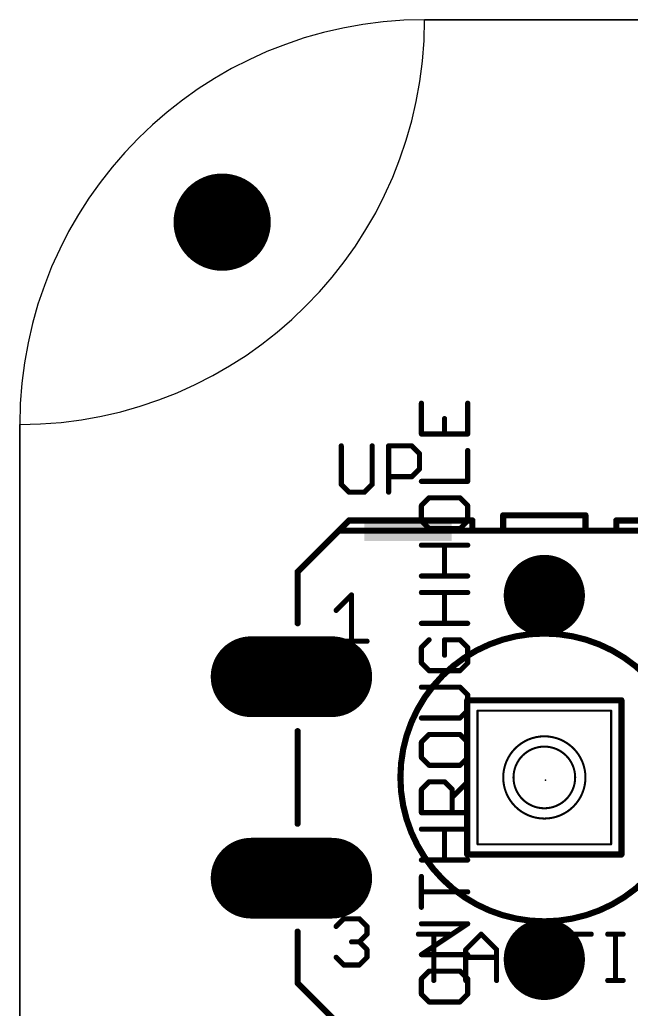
# Model space of a CAD drawing. Extents: x -2 to 110, y -6 to 68.
# Drawn here: x 0 to 15.11, y 43.05 to 67.5 of the extents above; entities that cross this region are included whole.
import ezdxf

# ---------------------------------------------------------------- set-up
doc = ezdxf.new("R2010")
doc.units = 0
for name, color, linetype in [('1', 22, 'CONTINUOUS'), ('16', 175, 'CONTINUOUS'), ('17', 82, 'CONTINUOUS'), ('20', 190, 'CONTINUOUS'), ('21', 253, 'CONTINUOUS'), ('23', 7, 'CONTINUOUS'), ('25', 253, 'CONTINUOUS'), ('27', 253, 'CONTINUOUS'), ('29', 253, 'CONTINUOUS'), ('30', 253, 'CONTINUOUS'), ('44', 253, 'CONTINUOUS')]:
    doc.layers.add(name, color=color, linetype=linetype)

# ---------------------------------------------------------------- blocks, each defined once
blk = doc.blocks.new('RECT')
blk.add_solid([(-0.5, -0.5), (0.5, -0.5), (-0.5, 0.5), (0.5, 0.5)])
blk = doc.blocks.new('LONGP100')
at = {"const_width": 1}
blk.add_lwpolyline([(-0.5, 0), (0.5, 0)], dxfattribs=at)
at = {"const_width": 0.5}
for points in [[(-0.5, 0.25, 1), (-0.5, -0.25)], [(0.5, -0.25, 1), (0.5, 0.25)]]:
    blk.add_lwpolyline(points, format="xyb", dxfattribs=at)

msp = doc.modelspace()

# ---------------------------------------------------------------- linework, layer by layer
at = {"layer": '1'}
for p, q in [((100.5, 67.5), (10, 67.5)), ((0, 57.5), (0, 10))]:
    msp.add_line(p, q, dxfattribs=at)
msp.add_arc((0, 67.5), 10, 270, 0, dxfattribs=at)
at = {"layer": '16'}
for p, q in [((100.5, 67.5), (10, 67.5)), ((0, 57.5), (0, 10))]:
    msp.add_line(p, q, dxfattribs=at)
msp.add_arc((0, 67.5), 10, 270, 0, dxfattribs=at)
at = {"layer": '20'}
for p, q in [((10, 67.5), (100.5, 67.5)), ((0, 10), (0, 57.5))]:
    msp.add_line(p, q, dxfattribs=at)
for centre, radius in [((5, 62.5), 1.1), ((12.96, 53.2758), 0.9017), ((12.96, 44.2842), 0.9017)]:
    msp.add_circle(centre, radius, dxfattribs=at)
msp.add_arc((10, 57.5), 10, 90, 180, dxfattribs=at)
at = {"layer": '21'}
for points, const_width in [([(11.944, 54.876), (11.944, 55.257)], 0.1524), ([(11.944, 55.257), (13.976, 55.257)], 0.1524), ([(13.976, 55.257), (13.976, 54.876)], 0.1524), ([(7.88, 54.876), (8.134, 55.13)], 0.1524), ([(11.182, 55.13), (8.134, 55.13)], 0.1524), ([(11.182, 55.13), (11.182, 54.876)], 0.1524), ([(17.786, 55.13), (14.738, 55.13)], 0.1524), ([(14.738, 55.13), (14.738, 54.876)], 0.1524), ([(7.88, 54.876), (6.864, 53.86)], 0.1524), ([(7.88, 54.876), (11.182, 54.876)], 0.1524), ([(11.182, 54.876), (11.944, 54.876)], 0.1524), ([(11.944, 54.876), (13.976, 54.876)], 0.1524), ([(14.738, 54.876), (13.976, 54.876)], 0.1524), ([(18.04, 54.876), (14.738, 54.876)], 0.1524), ([(6.864, 53.86), (6.864, 52.59)], 0.1524), ([(7.8165, 52.9081), (8.1978, 53.2895)], 0.127), ([(8.1978, 53.2895), (8.1978, 52.1455)], 0.127), ([(7.8165, 52.1455), (8.5792, 52.1455)], 0.127), ([(11.055, 50.685), (14.865, 50.685)], 0.1524), ([(11.055, 50.685), (11.055, 46.875)], 0.1524), ([(14.865, 46.875), (14.865, 50.685)], 0.1524), ([(11.309, 50.431), (14.611, 50.431)], 0.0508), ([(11.309, 50.431), (11.309, 47.129)], 0.0508), ([(14.611, 47.129), (14.611, 50.431)], 0.0508), ([(6.864, 49.923), (6.864, 47.637)], 0.1524), ([(14.865, 46.875), (11.055, 46.875)], 0.1524), ([(14.611, 47.129), (11.309, 47.129)], 0.0508), ([(7.8165, 45.0978), (8.0072, 45.2885)], 0.127), ([(8.0072, 45.2885), (8.3885, 45.2885)], 0.127), ([(8.3885, 45.2885), (8.5792, 45.0978)], 0.127), ([(6.864, 44.97), (6.864, 43.7)], 0.1524), ([(8.5792, 45.0978), (8.5792, 44.9072)], 0.127), ([(8.3885, 44.7165), (8.1978, 44.7165)], 0.127), ([(8.5792, 44.9072), (8.3885, 44.7165)], 0.127), ([(8.3885, 44.7165), (8.5792, 44.5258)], 0.127), ([(8.5792, 44.5258), (8.5792, 44.3352)], 0.127), ([(8.0072, 44.1445), (7.8165, 44.3352)], 0.127), ([(8.5792, 44.3352), (8.3885, 44.1445)], 0.127), ([(8.3885, 44.1445), (8.0072, 44.1445)], 0.127), ([(6.864, 43.7), (7.88, 42.684)], 0.1524)]:
    msp.add_lwpolyline(points, dxfattribs=dict(at, const_width=const_width))
for points, const_width in [([(11.9821, 55.257, 1), (11.9059, 55.257)], 0.0762), ([(11.944, 55.2951, 1), (11.944, 55.2189)], 0.0762), ([(14.0141, 55.257, 1), (13.9379, 55.257)], 0.0762), ([(13.976, 55.2189, 1), (13.976, 55.2951)], 0.0762), ([(8.134, 55.1681, 1), (8.134, 55.0919)], 0.0762), ([(8.1609, 55.1031, 1), (8.1071, 55.1569)], 0.0762), ([(11.2201, 55.13, 1), (11.1439, 55.13)], 0.0762), ([(11.182, 55.0919, 1), (11.182, 55.1681)], 0.0762), ([(14.738, 55.1681, 1), (14.738, 55.0919)], 0.0762), ([(14.7761, 55.13, 1), (14.6999, 55.13)], 0.0762), ([(7.88, 54.9141, 1), (7.88, 54.8379)], 0.0762), ([(7.8531, 54.9029, 1), (7.9069, 54.8491)], 0.0762), ([(7.9069, 54.8491, 1), (7.8531, 54.9029)], 0.0762), ([(11.182, 54.9141, 1), (11.182, 54.8379)], 0.0762), ([(11.1439, 54.876, 1), (11.2201, 54.876)], 0.0762), ([(11.182, 54.8379, 1), (11.182, 54.9141)], 0.0762), ([(11.944, 54.9141, 1), (11.944, 54.8379)], 0.0762), ([(11.9059, 54.876, 1), (11.9821, 54.876)], 0.0762), ([(11.944, 54.8379, 1), (11.944, 54.9141)], 0.0762), ([(13.976, 54.9141, 1), (13.976, 54.8379)], 0.0762), ([(13.9379, 54.876, 1), (14.0141, 54.876)], 0.0762), ([(13.976, 54.8379, 1), (13.976, 54.9141)], 0.0762), ([(14.738, 54.9141, 1), (14.738, 54.8379)], 0.0762), ([(14.6999, 54.876, 1), (14.7761, 54.876)], 0.0762), ([(14.738, 54.8379, 1), (14.738, 54.9141)], 0.0762), ([(6.9021, 53.86, 1), (6.8259, 53.86)], 0.0762), ([(6.8371, 53.8869, 1), (6.8909, 53.8331)], 0.0762), ([(8.2296, 53.2895, 1), (8.1661, 53.2895)], 0.0635), ([(8.2203, 53.267, 1), (8.1754, 53.3119)], 0.0635), ([(7.794, 52.9306, 1), (7.839, 52.8857)], 0.0635), ([(6.8259, 52.59, 1), (6.9021, 52.59)], 0.0762), ([(12.96, 45.224, 1), (12.96, 52.336, 1), (12.96, 45.224)], 0.1524), ([(7.8165, 52.1773, 1), (7.8165, 52.1138)], 0.0635), ([(8.1661, 52.1455, 1), (8.2296, 52.1455)], 0.0635), ([(8.5792, 52.1138, 1), (8.5792, 52.1773)], 0.0635), ([(11.055, 50.7231, 1), (11.055, 50.6469)], 0.0762), ([(11.0931, 50.685, 1), (11.0169, 50.685)], 0.0762), ([(14.9031, 50.685, 1), (14.8269, 50.685)], 0.0762), ([(14.865, 50.6469, 1), (14.865, 50.7231)], 0.0762), ([(11.309, 50.4437, 1), (11.309, 50.4183)], 0.0254), ([(11.3217, 50.431, 1), (11.2963, 50.431)], 0.0254), ([(14.6237, 50.431, 1), (14.5983, 50.431)], 0.0254), ([(14.611, 50.4183, 1), (14.611, 50.4437)], 0.0254), ([(6.9021, 49.923, 1), (6.8259, 49.923)], 0.0762), ([(12.96, 47.764, 1), (12.96, 49.796, 1), (12.96, 47.764)], 0.0508), ([(12.96, 48.018, 1), (12.96, 49.542, 1), (12.96, 48.018)], 0.0508), ([(6.8259, 47.637, 1), (6.9021, 47.637)], 0.0762), ([(11.055, 46.9131, 1), (11.055, 46.8369)], 0.0762), ([(11.309, 47.1417, 1), (11.309, 47.1163)], 0.0254), ([(11.2963, 47.129, 1), (11.3217, 47.129)], 0.0254), ([(14.5983, 47.129, 1), (14.6237, 47.129)], 0.0254), ([(14.611, 47.1163, 1), (14.611, 47.1417)], 0.0254), ([(14.865, 46.8369, 1), (14.865, 46.9131)], 0.0762), ([(11.0169, 46.875, 1), (11.0931, 46.875)], 0.0762), ([(14.8269, 46.875, 1), (14.9031, 46.875)], 0.0762), ([(8.0072, 45.3202, 1), (8.0072, 45.2567)], 0.0635), ([(8.0296, 45.266, 1), (7.9847, 45.3109)], 0.0635), ([(8.4109, 45.3109, 1), (8.366, 45.266)], 0.0635), ([(8.3885, 45.2567, 1), (8.3885, 45.3202)], 0.0635), ([(6.9021, 44.97, 1), (6.8259, 44.97)], 0.0762), ([(7.794, 45.1203, 1), (7.839, 45.0754)], 0.0635), ([(8.6109, 45.0978, 1), (8.5474, 45.0978)], 0.0635), ([(8.5567, 45.0754, 1), (8.6016, 45.1203)], 0.0635), ([(8.1978, 44.7482, 1), (8.1978, 44.6847)], 0.0635), ([(8.4109, 44.7389, 1), (8.366, 44.694)], 0.0635), ([(8.366, 44.7389, 1), (8.4109, 44.694)], 0.0635), ([(8.3885, 44.6847, 1), (8.3885, 44.7482)], 0.0635), ([(8.5474, 44.9072, 1), (8.6109, 44.9072)], 0.0635), ([(8.6016, 44.8847, 1), (8.5567, 44.9296)], 0.0635), ([(8.6109, 44.5258, 1), (8.5474, 44.5258)], 0.0635), ([(8.5567, 44.5034, 1), (8.6016, 44.5483)], 0.0635), ([(7.839, 44.3576, 1), (7.794, 44.3127)], 0.0635), ([(8.5474, 44.3352, 1), (8.6109, 44.3352)], 0.0635), ([(8.6016, 44.3127, 1), (8.5567, 44.3576)], 0.0635), ([(8.0072, 44.1763, 1), (8.0072, 44.1127)], 0.0635), ([(7.9847, 44.122, 1), (8.0296, 44.167)], 0.0635), ([(8.366, 44.167, 1), (8.4109, 44.122)], 0.0635), ([(8.3885, 44.1127, 1), (8.3885, 44.1763)], 0.0635), ([(6.8909, 43.7269, 1), (6.8371, 43.6731)], 0.0762), ([(6.8259, 43.7, 1), (6.9021, 43.7)], 0.0762)]:
    msp.add_lwpolyline(points, format="xyb", dxfattribs=dict(at, const_width=const_width))
at = {"layer": '23'}
msp.add_point((12.99, 48.71), dxfattribs=at)
at = {"layer": '25', "const_width": 0.127}
for points in [[(7.9435, 56.9725), (7.9435, 56.0192)], [(8.7062, 56.0192), (8.7062, 56.9725)], [(9.1129, 55.8285), (9.1129, 56.9725)], [(9.1129, 56.9725), (9.6849, 56.9725)], [(9.6849, 56.9725), (9.8755, 56.7818)], [(9.8755, 56.7818), (9.8755, 56.4005)], [(9.6849, 56.2098), (9.1129, 56.2098)], [(9.8755, 56.4005), (9.6849, 56.2098)], [(7.9435, 56.0192), (8.1342, 55.8285)], [(8.5155, 55.8285), (8.7062, 56.0192)], [(8.1342, 55.8285), (8.5155, 55.8285)]]:
    msp.add_lwpolyline(points, dxfattribs=at)
at = {"layer": '25', "const_width": 0.0635}
for points in [[(7.9752, 56.9725, 1), (7.9118, 56.9725)], [(8.7379, 56.9725, 1), (8.6744, 56.9725)], [(9.1446, 56.9725, 1), (9.0811, 56.9725)], [(9.1129, 57.0042, 1), (9.1129, 56.9407)], [(9.7073, 56.9949, 1), (9.6624, 56.95)], [(9.6849, 56.9407, 1), (9.6849, 57.0042)], [(9.9073, 56.7818, 1), (9.8438, 56.7818)], [(9.8531, 56.7594, 1), (9.898, 56.8043)], [(9.1129, 56.2416, 1), (9.1129, 56.1781)], [(9.6624, 56.2323, 1), (9.7073, 56.1874)], [(9.6849, 56.1781, 1), (9.6849, 56.2416)], [(9.8438, 56.4005, 1), (9.9073, 56.4005)], [(9.898, 56.378, 1), (9.8531, 56.4229)], [(7.966, 56.0416, 1), (7.921, 55.9967)], [(7.9118, 56.0192, 1), (7.9752, 56.0192)], [(8.6744, 56.0192, 1), (8.7379, 56.0192)], [(8.7286, 55.9967, 1), (8.6837, 56.0416)], [(8.1342, 55.8603, 1), (8.1342, 55.7968)], [(8.1117, 55.806, 1), (8.1566, 55.851)], [(8.493, 55.851, 1), (8.5379, 55.806)], [(8.5155, 55.7968, 1), (8.5155, 55.8603)], [(9.0811, 55.8285, 1), (9.1446, 55.8285)]]:
    msp.add_lwpolyline(points, format="xyb", dxfattribs=at)
at = {"layer": '27', "const_width": 0.127}
for points in [[(9.9225, 58.0275), (9.9225, 57.2648)], [(11.0665, 57.2648), (11.0665, 58.0275)], [(10.4945, 57.2648), (10.4945, 57.6462)], [(9.9225, 57.2648), (11.0665, 57.2648)], [(11.0665, 56.0954), (11.0665, 56.8581)], [(9.9225, 56.0954), (11.0665, 56.0954)], [(10.1132, 55.6887), (9.9225, 55.498)], [(10.8758, 55.6887), (10.1132, 55.6887)], [(11.0665, 55.498), (10.8758, 55.6887)], [(9.9225, 55.498), (9.9225, 55.1167)], [(11.0665, 55.1167), (11.0665, 55.498)], [(9.9225, 55.1167), (10.1132, 54.926)], [(10.8758, 54.926), (11.0665, 55.1167)], [(10.1132, 54.926), (10.8758, 54.926)], [(9.9225, 54.5193), (11.0665, 54.5193)], [(10.4945, 53.7566), (10.4945, 54.5193)], [(11.0665, 53.7566), (9.9225, 53.7566)], [(9.9225, 53.3499), (11.0665, 53.3499)], [(10.4945, 52.5872), (10.4945, 53.3499)], [(11.0665, 52.5872), (9.9225, 52.5872)], [(10.1132, 52.1805), (9.9225, 51.9898)], [(10.8758, 52.1805), (10.4945, 52.1805)], [(10.4945, 52.1805), (10.4945, 51.7992)], [(11.0665, 51.9898), (10.8758, 52.1805)], [(9.9225, 51.9898), (9.9225, 51.6085)], [(11.0665, 51.6085), (11.0665, 51.9898)], [(9.9225, 51.6085), (10.1132, 51.4178)], [(10.8758, 51.4178), (11.0665, 51.6085)], [(10.1132, 51.4178), (10.8758, 51.4178)], [(10.8758, 51.0111), (9.9225, 51.0111)], [(11.0665, 50.8204), (10.8758, 51.0111)], [(11.0665, 50.4391), (11.0665, 50.8204)], [(10.8758, 50.2484), (11.0665, 50.4391)], [(9.9225, 50.2484), (10.8758, 50.2484)], [(10.1132, 49.8417), (9.9225, 49.651)], [(10.8758, 49.8417), (10.1132, 49.8417)], [(11.0665, 49.651), (10.8758, 49.8417)], [(9.9225, 49.651), (9.9225, 49.2697)], [(11.0665, 49.2697), (11.0665, 49.651)], [(9.9225, 49.2697), (10.1132, 49.0791)], [(10.1132, 49.0791), (10.8758, 49.0791)], [(10.8758, 49.0791), (11.0665, 49.2697)], [(9.9225, 48.4816), (10.1132, 48.6723)], [(10.1132, 48.6723), (10.4945, 48.6723)], [(10.4945, 48.6723), (10.6852, 48.4816)], [(10.6852, 48.291), (11.0665, 48.6723)], [(9.9225, 47.9097), (9.9225, 48.4816)], [(10.6852, 48.4816), (10.6852, 47.9097)], [(11.0665, 47.9097), (9.9225, 47.9097)], [(9.9225, 47.5029), (11.0665, 47.5029)], [(10.4945, 46.7403), (10.4945, 47.5029)], [(11.0665, 46.7403), (9.9225, 46.7403)], [(9.9225, 45.5709), (9.9225, 46.3335)], [(11.0665, 45.9522), (9.9225, 45.9522)], [(9.9225, 44.4015), (11.0665, 45.1641)], [(11.0665, 45.1641), (9.9225, 45.1641)], [(9.8485, 44.9075), (10.6112, 44.9075)], [(10.2298, 43.7635), (10.2298, 44.9075)], [(11.0179, 44.5262), (11.3992, 44.9075)], [(11.3992, 44.9075), (11.7805, 44.5262)], [(12.378, 44.9075), (12.1873, 44.7168)], [(12.1873, 44.7168), (12.1873, 43.9542)], [(12.7593, 44.9075), (12.378, 44.9075)], [(12.9499, 44.7168), (12.7593, 44.9075)], [(13.3567, 44.9075), (14.1193, 44.9075)], [(13.738, 43.7635), (13.738, 44.9075)], [(14.5261, 44.9075), (14.9074, 44.9075)], [(14.7168, 43.7635), (14.7168, 44.9075)], [(11.0179, 43.7635), (11.0179, 44.5262)], [(11.7805, 44.5262), (11.7805, 43.7635)], [(11.0665, 44.4015), (9.9225, 44.4015)], [(11.0179, 44.3355), (11.7805, 44.3355)], [(10.1132, 43.9947), (9.9225, 43.8041)], [(10.8758, 43.9947), (10.1132, 43.9947)], [(11.0665, 43.8041), (10.8758, 43.9947)], [(12.1873, 43.9542), (12.378, 43.7635)], [(12.7593, 43.7635), (12.9499, 43.9542)], [(9.9225, 43.8041), (9.9225, 43.4227)], [(11.0665, 43.4227), (11.0665, 43.8041)], [(12.378, 43.7635), (12.7593, 43.7635)], [(14.5261, 43.7635), (14.9074, 43.7635)], [(9.9225, 43.4227), (10.1132, 43.2321)], [(10.1132, 43.2321), (10.8758, 43.2321)], [(10.8758, 43.2321), (11.0665, 43.4227)]]:
    msp.add_lwpolyline(points, dxfattribs=at)
at = {"layer": '27', "const_width": 0.0635}
for points in [[(9.9543, 58.0275, 1), (9.8908, 58.0275)], [(11.0983, 58.0275, 1), (11.0348, 58.0275)], [(10.5263, 57.6462, 1), (10.4628, 57.6462)], [(9.9225, 57.2966, 1), (9.9225, 57.2331)], [(9.8908, 57.2648, 1), (9.9543, 57.2648)], [(10.4628, 57.2648, 1), (10.5263, 57.2648)], [(11.0348, 57.2648, 1), (11.0983, 57.2648)], [(11.0665, 57.2331, 1), (11.0665, 57.2966)], [(11.0983, 56.8581, 1), (11.0348, 56.8581)], [(9.9225, 56.1272, 1), (9.9225, 56.0637)], [(11.0348, 56.0954, 1), (11.0983, 56.0954)], [(11.0665, 56.0637, 1), (11.0665, 56.1272)], [(10.1132, 55.7204, 1), (10.1132, 55.6569)], [(10.1356, 55.6662, 1), (10.0907, 55.7111)], [(10.8983, 55.7111, 1), (10.8534, 55.6662)], [(10.8758, 55.6569, 1), (10.8758, 55.7204)], [(9.9543, 55.498, 1), (9.8908, 55.498)], [(9.9001, 55.5205, 1), (9.945, 55.4756)], [(11.0983, 55.498, 1), (11.0348, 55.498)], [(11.044, 55.4756, 1), (11.089, 55.5205)], [(9.945, 55.1391, 1), (9.9001, 55.0942)], [(9.8908, 55.1167, 1), (9.9543, 55.1167)], [(11.0348, 55.1167, 1), (11.0983, 55.1167)], [(11.089, 55.0942, 1), (11.044, 55.1391)], [(10.1132, 54.9578, 1), (10.1132, 54.8943)], [(10.0907, 54.9036, 1), (10.1356, 54.9485)], [(10.8534, 54.9485, 1), (10.8983, 54.9036)], [(10.8758, 54.8943, 1), (10.8758, 54.9578)], [(9.9225, 54.551, 1), (9.9225, 54.4875)], [(10.5263, 54.5193, 1), (10.4628, 54.5193)], [(11.0665, 54.4875, 1), (11.0665, 54.551)], [(9.9225, 53.7884, 1), (9.9225, 53.7249)], [(10.4628, 53.7566, 1), (10.5263, 53.7566)], [(11.0665, 53.7249, 1), (11.0665, 53.7884)], [(9.9225, 53.3816, 1), (9.9225, 53.3181)], [(10.5263, 53.3499, 1), (10.4628, 53.3499)], [(11.0665, 53.3181, 1), (11.0665, 53.3816)], [(9.9225, 52.619, 1), (9.9225, 52.5555)], [(10.4628, 52.5872, 1), (10.5263, 52.5872)], [(11.0665, 52.5555, 1), (11.0665, 52.619)], [(10.1356, 52.158, 1), (10.0907, 52.2029)], [(10.4945, 52.2122, 1), (10.4945, 52.1487)], [(10.5263, 52.1805, 1), (10.4628, 52.1805)], [(10.8983, 52.2029, 1), (10.8534, 52.158)], [(10.8758, 52.1487, 1), (10.8758, 52.2122)], [(9.9543, 51.9898, 1), (9.8908, 51.9898)], [(9.9001, 52.0123, 1), (9.945, 51.9674)], [(10.4628, 51.7992, 1), (10.5263, 51.7992)], [(11.0983, 51.9898, 1), (11.0348, 51.9898)], [(11.044, 51.9674, 1), (11.089, 52.0123)], [(9.945, 51.631, 1), (9.9001, 51.5861)], [(9.8908, 51.6085, 1), (9.9543, 51.6085)], [(11.0348, 51.6085, 1), (11.0983, 51.6085)], [(11.089, 51.5861, 1), (11.044, 51.631)], [(10.1132, 51.4496, 1), (10.1132, 51.3861)], [(10.0907, 51.3954, 1), (10.1356, 51.4403)], [(10.8534, 51.4403, 1), (10.8983, 51.3954)], [(10.8758, 51.3861, 1), (10.8758, 51.4496)], [(9.9225, 51.0428, 1), (9.9225, 50.9793)], [(10.8983, 51.0335, 1), (10.8534, 50.9886)], [(10.8758, 50.9793, 1), (10.8758, 51.0428)], [(11.0983, 50.8204, 1), (11.0348, 50.8204)], [(11.044, 50.798, 1), (11.089, 50.8429)], [(11.0348, 50.4391, 1), (11.0983, 50.4391)], [(11.089, 50.4167, 1), (11.044, 50.4616)], [(9.9225, 50.2802, 1), (9.9225, 50.2167)], [(10.8534, 50.2709, 1), (10.8983, 50.226)], [(10.8758, 50.2167, 1), (10.8758, 50.2802)], [(10.1132, 49.8735, 1), (10.1132, 49.81)], [(10.1356, 49.8192, 1), (10.0907, 49.8642)], [(10.8983, 49.8642, 1), (10.8534, 49.8192)], [(10.8758, 49.81, 1), (10.8758, 49.8735)], [(9.9543, 49.651, 1), (9.8908, 49.651)], [(9.9001, 49.6735, 1), (9.945, 49.6286)], [(11.0983, 49.651, 1), (11.0348, 49.651)], [(11.044, 49.6286, 1), (11.089, 49.6735)], [(9.945, 49.2922, 1), (9.9001, 49.2473)], [(9.8908, 49.2697, 1), (9.9543, 49.2697)], [(10.1132, 49.1108, 1), (10.1132, 49.0473)], [(10.8758, 49.0473, 1), (10.8758, 49.1108)], [(11.0348, 49.2697, 1), (11.0983, 49.2697)], [(11.089, 49.2473, 1), (11.044, 49.2922)], [(10.0907, 49.0566, 1), (10.1356, 49.1015)], [(10.8534, 49.1015, 1), (10.8983, 49.0566)], [(10.1132, 48.7041, 1), (10.1132, 48.6406)], [(10.1356, 48.6499, 1), (10.0907, 48.6948)], [(10.517, 48.6948, 1), (10.4721, 48.6499)], [(10.4945, 48.6406, 1), (10.4945, 48.7041)], [(11.089, 48.6499, 1), (11.044, 48.6948)], [(9.9543, 48.4816, 1), (9.8908, 48.4816)], [(9.9001, 48.5041, 1), (9.945, 48.4592)], [(10.7169, 48.4816, 1), (10.6534, 48.4816)], [(10.6627, 48.4592, 1), (10.7076, 48.5041)], [(10.6627, 48.3134, 1), (10.7076, 48.2685)], [(9.9225, 47.9414, 1), (9.9225, 47.8779)], [(9.8908, 47.9097, 1), (9.9543, 47.9097)], [(10.6534, 47.9097, 1), (10.7169, 47.9097)], [(11.0665, 47.8779, 1), (11.0665, 47.9414)], [(9.9225, 47.5347, 1), (9.9225, 47.4712)], [(10.5263, 47.5029, 1), (10.4628, 47.5029)], [(11.0665, 47.4712, 1), (11.0665, 47.5347)], [(9.9225, 46.772, 1), (9.9225, 46.7085)], [(10.4628, 46.7403, 1), (10.5263, 46.7403)], [(11.0665, 46.7085, 1), (11.0665, 46.772)], [(9.9543, 46.3335, 1), (9.8908, 46.3335)], [(9.9225, 45.9839, 1), (9.9225, 45.9204)], [(11.0665, 45.9204, 1), (11.0665, 45.9839)], [(9.8908, 45.5709, 1), (9.9543, 45.5709)], [(9.9225, 45.1959, 1), (9.9225, 45.1324)], [(11.0841, 45.1377, 1), (11.0489, 45.1905)], [(11.0665, 45.1324, 1), (11.0665, 45.1959)], [(9.8485, 44.9392, 1), (9.8485, 44.8757)], [(10.2616, 44.9075, 1), (10.1981, 44.9075)], [(10.6112, 44.8757, 1), (10.6112, 44.9392)], [(11.4217, 44.9299, 1), (11.3768, 44.885)], [(11.4217, 44.885, 1), (11.3768, 44.9299)], [(12.219, 44.7168, 1), (12.1555, 44.7168)], [(12.1648, 44.7393, 1), (12.2097, 44.6944)], [(12.378, 44.9392, 1), (12.378, 44.8757)], [(12.4004, 44.885, 1), (12.3555, 44.9299)], [(12.7817, 44.9299, 1), (12.7368, 44.885)], [(12.7593, 44.8757, 1), (12.7593, 44.9392)], [(12.9275, 44.6944, 1), (12.9724, 44.7393)], [(13.3567, 44.9392, 1), (13.3567, 44.8757)], [(13.7698, 44.9075, 1), (13.7063, 44.9075)], [(14.1193, 44.8757, 1), (14.1193, 44.9392)], [(14.5261, 44.9392, 1), (14.5261, 44.8757)], [(14.7485, 44.9075, 1), (14.685, 44.9075)], [(14.9074, 44.8757, 1), (14.9074, 44.9392)], [(11.0496, 44.5262, 1), (10.9861, 44.5262)], [(10.9954, 44.5486, 1), (11.0403, 44.5037)], [(11.8123, 44.5262, 1), (11.7488, 44.5262)], [(11.7581, 44.5037, 1), (11.803, 44.5486)], [(9.9225, 44.4332, 1), (9.9225, 44.3697)], [(9.9049, 44.4279, 1), (9.9401, 44.375)], [(11.0179, 44.3672, 1), (11.0179, 44.3037)], [(11.0665, 44.3697, 1), (11.0665, 44.4332)], [(11.7805, 44.3037, 1), (11.7805, 44.3672)], [(10.1132, 44.0265, 1), (10.1132, 43.963)], [(10.1356, 43.9723, 1), (10.0907, 44.0172)], [(10.8983, 44.0172, 1), (10.8534, 43.9723)], [(10.8758, 43.963, 1), (10.8758, 44.0265)], [(12.2097, 43.9766, 1), (12.1648, 43.9317)], [(12.9724, 43.9317, 1), (12.9275, 43.9766)], [(9.9543, 43.8041, 1), (9.8908, 43.8041)], [(9.9001, 43.8265, 1), (9.945, 43.7816)], [(10.1981, 43.7635, 1), (10.2616, 43.7635)], [(10.9861, 43.7635, 1), (11.0496, 43.7635)], [(11.0983, 43.8041, 1), (11.0348, 43.8041)], [(11.044, 43.7816, 1), (11.089, 43.8265)], [(11.7488, 43.7635, 1), (11.8123, 43.7635)], [(12.1555, 43.9542, 1), (12.219, 43.9542)], [(12.378, 43.7953, 1), (12.378, 43.7317)], [(12.3555, 43.741, 1), (12.4004, 43.786)], [(12.7368, 43.786, 1), (12.7817, 43.741)], [(12.7593, 43.7317, 1), (12.7593, 43.7953)], [(13.7063, 43.7635, 1), (13.7698, 43.7635)], [(14.5261, 43.7953, 1), (14.5261, 43.7317)], [(14.685, 43.7635, 1), (14.7485, 43.7635)], [(14.9074, 43.7317, 1), (14.9074, 43.7953)], [(9.945, 43.4452, 1), (9.9001, 43.4003)], [(9.8908, 43.4227, 1), (9.9543, 43.4227)], [(10.1132, 43.2638, 1), (10.1132, 43.2003)], [(10.0907, 43.2096, 1), (10.1356, 43.2545)], [(10.8534, 43.2545, 1), (10.8983, 43.2096)], [(10.8758, 43.2003, 1), (10.8758, 43.2638)], [(11.0348, 43.4227, 1), (11.0983, 43.4227)], [(11.089, 43.4003, 1), (11.044, 43.4452)]]:
    msp.add_lwpolyline(points, format="xyb", dxfattribs=at)
at = {"layer": '29'}
for points, const_width in [([(5, 61.8992, 1), (5, 63.1008, 1), (5, 61.8992)], 1.2016), ([(12.96, 52.7742, 1), (12.96, 53.7775, 1), (12.96, 52.7742)], 1.0033), ([(12.96, 43.7826, 1), (12.96, 44.7859, 1), (12.96, 43.7826)], 1.0033)]:
    msp.add_lwpolyline(points, format="xyb", dxfattribs=dict(at, const_width=const_width))
at = {"layer": '30'}
for points, const_width in [([(5, 61.8992, 1), (5, 63.1008, 1), (5, 61.8992)], 1.2016), ([(12.96, 52.7742, 1), (12.96, 53.7775, 1), (12.96, 52.7742)], 1.0033), ([(12.96, 43.7826, 1), (12.96, 44.7859, 1), (12.96, 43.7826)], 1.0033)]:
    msp.add_lwpolyline(points, format="xyb", dxfattribs=dict(at, const_width=const_width))
at = {"layer": '44'}
for centre in [(6.7116, 51.2692), (6.7116, 46.2908)]:
    msp.add_circle(centre, 0.5969, dxfattribs=at)

# ---------------------------------------------------------------- block references
at = {"layer": '17', "xscale": 1.7907, "yscale": 1.7907}
for p in [(6.7116, 51.2692), (6.7116, 51.2692), (6.7116, 46.2908), (6.7116, 46.2908)]:
    msp.add_blockref('LONGP100', p, dxfattribs=at)
at = {"layer": '21', "xscale": 2.159, "yscale": 0.508}
msp.add_blockref('RECT', (9.5945, 54.876), dxfattribs=at)
at = {"layer": '29', "xscale": 1.9939, "yscale": 1.9939}
for p in [(6.7116, 51.2692), (6.7116, 46.2908)]:
    msp.add_blockref('LONGP100', p, dxfattribs=at)
at = {"layer": '30', "xscale": 1.9939, "yscale": 1.9939}
for p in [(6.7116, 51.2692), (6.7116, 46.2908)]:
    msp.add_blockref('LONGP100', p, dxfattribs=at)

doc.saveas('drawing.dxf')
